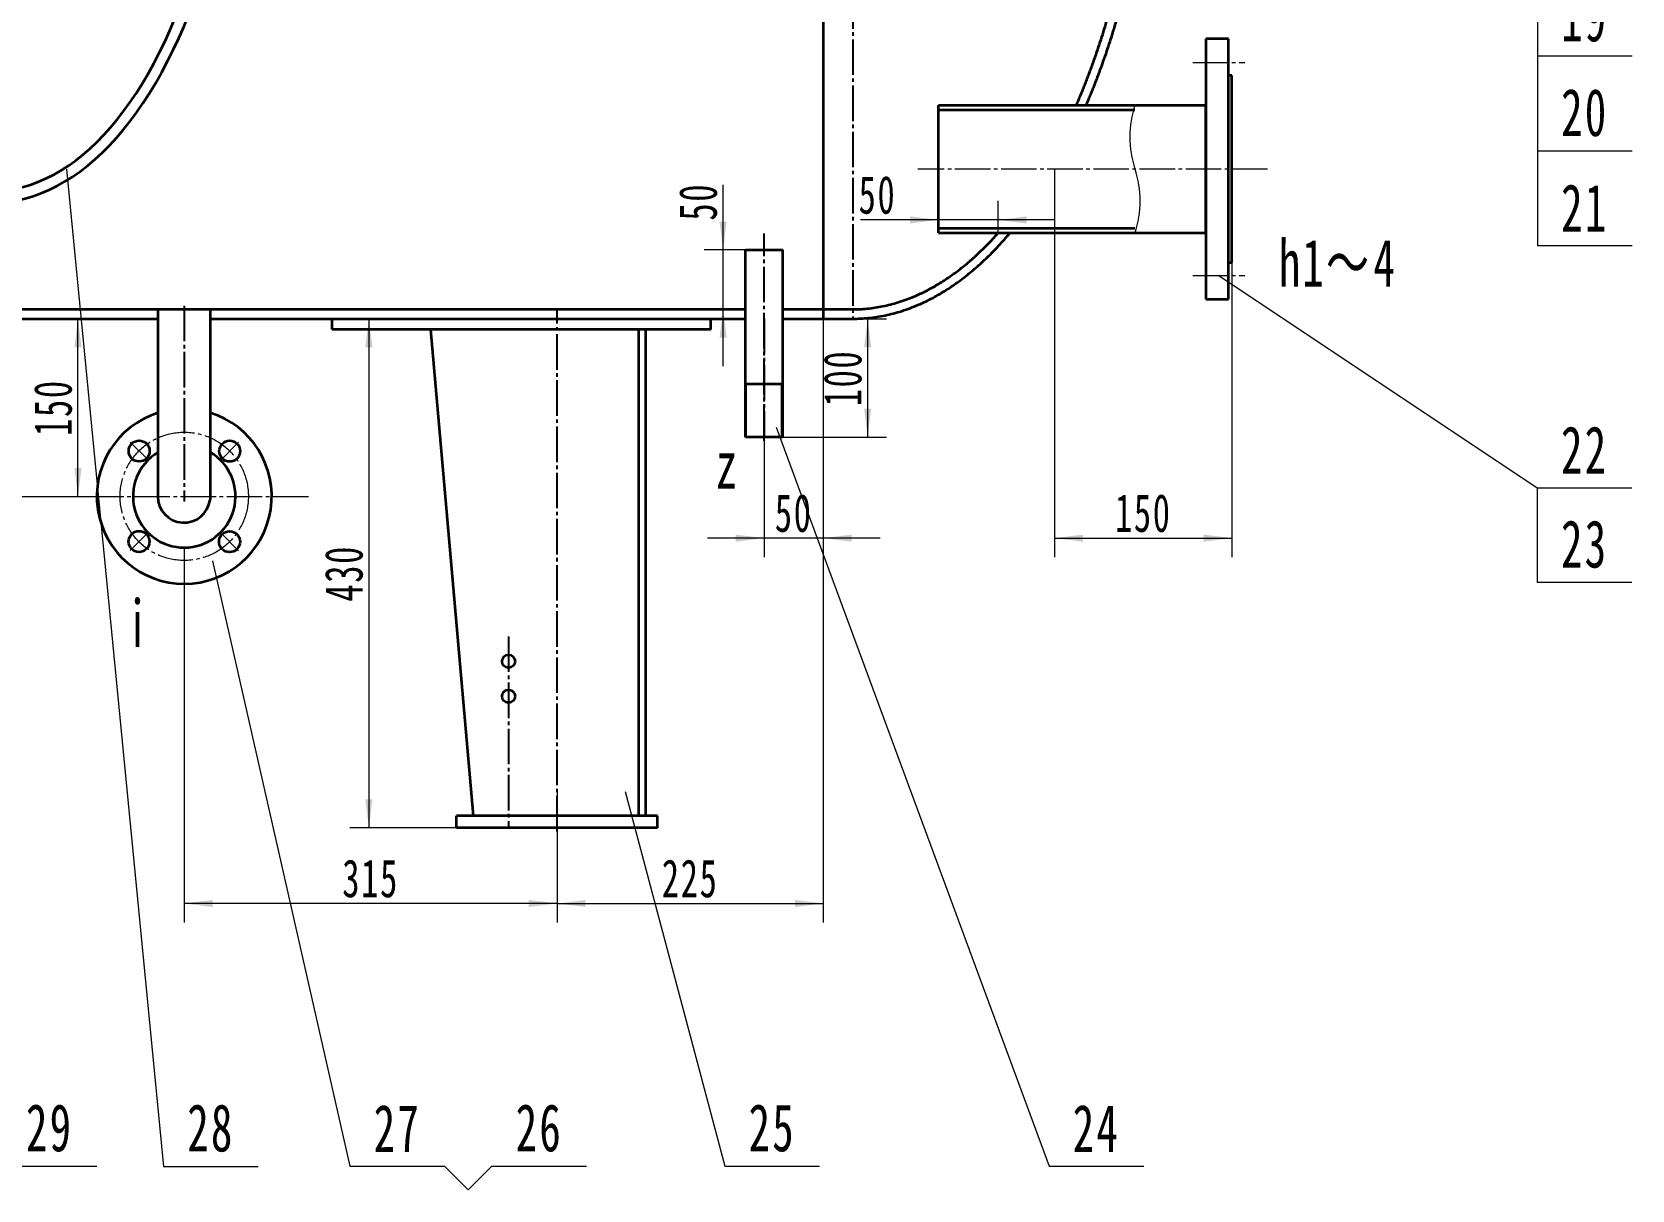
# Model space of a CAD drawing. Header units: millimetres. Extents: x -3364 to 3364, y -2376 to 2376.
# Drawn here: x -1646 to -294, y -18 to 960 of the extents above; entities that cross this region are included whole.
import ezdxf

# ---------------------------------------------------------------- set-up
doc = ezdxf.new("R2010")
doc.units = ezdxf.units.MM
doc.linetypes.add('EB_DASHDOT', pattern=[39, 30, -3, 3, -3])
doc.layers.get('0').update_dxf_attribs({"lineweight": 35})
for name, color, linetype, lineweight in [('CAXA0', 4, 'Continuous', 35), ('CAXA1', 1, 'EB_DASHDOT', 25), ('CAXA4', 3, 'Continuous', 25), ('CDR_DWG3', 1, 'EB_DASHDOT', 0), ('CDR_TEXT', 7, 'Continuous', 0), ('尺寸线层', 3, 'Continuous', 18), ('细实线层', 7, 'Continuous', 18)]:
    doc.layers.add(name, color=color, linetype=linetype, lineweight=lineweight)
doc.styles.add('标准', font='', dxfattribs={"width": 0.667})
doc.styles.get('标准').set_extended_font_data('宋体')
doc.dimstyles.new('标准', dxfattribs={"dimscale": 8, "dimtxt": 4, "dimasz": 3, "dimexe": 2, "dimexo": 0, "dimtad": 1, "dimdec": 0, "dimdsep": 46, "dimtxsty": '标准', "dimblk": '_CAXARROW', "dimcen": 0, "dimdle": 6, "dimadec": 0, "dimazin": 2, "dimtfac": 0.707107, "dimtdec": 0, "dimtmove": 2, "dimatfit": 3, "dimfxl": 1, "dimfrac": 2, "dimtolj": 1, "dimtzin": 0, "dimarcsym": 1})

# ---------------------------------------------------------------- blocks, each defined once
blk = doc.blocks.new('*X14')
at = {"layer": '细实线层', "lineweight": 18}
h = blk.add_hatch(color=0, dxfattribs=at)
edge = h.paths.add_edge_path(flags=0)
edge.add_arc((0, 0), 0, 0, 360)
at = {"layer": '细实线层', "color": 0}
for p, q in [((0, 0), (81.9, -842.4)), ((81.9, -842.4), (161.9, -842.4))]:
    blk.add_line(p, q, dxfattribs=at)
at = {"layer": '细实线层', "color": 0, "lineweight": 18, "insert": (121.9, -830.4), "char_height": 40, "width": 136, "attachment_point": 8, "line_spacing_factor": 1.15057, "style": '标准'}
blk.add_mtext('\\T1.1;28', dxfattribs=at)
blk = doc.blocks.new('*X15')
at = {"layer": '细实线层', "lineweight": 18}
h = blk.add_hatch(color=0, dxfattribs=at)
edge = h.paths.add_edge_path(flags=0)
edge.add_arc((0, 0), 0, 0, 360)
at = {"layer": '细实线层', "color": 0}
for p, q in [((0, 0), (188.7, -23.9)), ((188.7, -23.9), (268.7, -23.9)), ((188.7, -23.9), (188.7, -103.9)), ((268.7, -103.9), (188.7, -103.9)), ((188.7, -103.9), (188.7, -183.9)), ((268.7, -183.9), (188.7, -183.9)), ((188.7, -183.9), (188.7, -263.9)), ((268.7, -263.9), (188.7, -263.9)), ((188.7, -263.9), (188.7, -343.9)), ((268.7, -343.9), (188.7, -343.9)), ((188.7, -343.9), (188.7, -423.9)), ((268.7, -423.9), (188.7, -423.9))]:
    blk.add_line(p, q, dxfattribs=at)
at = {"layer": '细实线层', "color": 0, "lineweight": 18, "char_height": 40, "width": 136, "attachment_point": 8, "line_spacing_factor": 1.15057, "style": '标准'}
for s, insert in [('\\T1.1;16', (228.7, -11.9)), ('\\T1.1;17', (228.7, -91.9)), ('\\T1.1;18', (228.7, -171.9)), ('\\T1.1;19', (228.7, -251.9)), ('\\T1.1;20', (228.7, -331.9)), ('\\T1.1;21', (228.7, -411.9))]:
    blk.add_mtext(s, dxfattribs=dict(at, insert=insert))
blk = doc.blocks.new('*X16')
at = {"layer": '细实线层', "lineweight": 18}
h = blk.add_hatch(color=0, dxfattribs=at)
edge = h.paths.add_edge_path(flags=0)
edge.add_arc((0, 0), 0, 0, 360)
at = {"layer": '细实线层', "color": 0}
for p, q in [((0, 0), (269, -179.3)), ((269, -179.3), (349, -179.3)), ((269, -179.3), (269, -259.3)), ((349, -259.3), (269, -259.3))]:
    blk.add_line(p, q, dxfattribs=at)
at = {"layer": '细实线层', "color": 0, "lineweight": 18, "char_height": 40, "width": 136, "attachment_point": 8, "line_spacing_factor": 1.15057, "style": '标准'}
for s, insert in [('\\T1.1;22', (309, -167.3)), ('\\T1.1;23', (309, -247.3))]:
    blk.add_mtext(s, dxfattribs=dict(at, insert=insert))
blk = doc.blocks.new('*X17')
at = {"layer": '细实线层', "lineweight": 18}
h = blk.add_hatch(color=0, dxfattribs=at)
edge = h.paths.add_edge_path(flags=0)
edge.add_arc((0, 0), 0, 0, 360)
at = {"layer": '细实线层', "color": 0}
for p, q in [((0, 0), (230.5, -624.2)), ((230.5, -624.2), (310.5, -624.2))]:
    blk.add_line(p, q, dxfattribs=at)
at = {"layer": '细实线层', "color": 0, "lineweight": 18, "insert": (270.5, -612.2), "char_height": 40, "width": 136, "attachment_point": 8, "line_spacing_factor": 1.15057, "style": '标准'}
blk.add_mtext('\\T1.1;24', dxfattribs=at)
blk = doc.blocks.new('*X18')
at = {"layer": '细实线层', "lineweight": 18}
h = blk.add_hatch(color=0, dxfattribs=at)
edge = h.paths.add_edge_path(flags=0)
edge.add_arc((0, 0), 0, 0, 360)
at = {"layer": '细实线层', "color": 0}
for p, q in [((0, 0), (84.2, -316.7)), ((84.2, -316.7), (164.2, -316.7))]:
    blk.add_line(p, q, dxfattribs=at)
at = {"layer": '细实线层', "color": 0, "lineweight": 18, "insert": (124.2, -304.7), "char_height": 40, "width": 136, "attachment_point": 8, "line_spacing_factor": 1.15057, "style": '标准'}
blk.add_mtext('\\T1.1;25', dxfattribs=at)
blk = doc.blocks.new('*X19')
at = {"layer": '细实线层', "lineweight": 18}
h = blk.add_hatch(color=0, dxfattribs=at)
edge = h.paths.add_edge_path(flags=0)
edge.add_arc((0, 0), 0, 0, 360)
at = {"layer": '细实线层', "color": 0}
for p, q in [((0, 0), (116, -511.4)), ((116, -511.4), (196, -511.4)), ((196, -511.4), (216, -531.4)), ((236, -511.4), (216, -531.4)), ((236, -511.4), (316, -511.4))]:
    blk.add_line(p, q, dxfattribs=at)
at = {"layer": '细实线层', "color": 0, "lineweight": 18, "char_height": 40, "width": 136, "attachment_point": 8, "line_spacing_factor": 1.15057, "style": '标准'}
for s, insert in [('\\T1.1;26', (276, -499.4)), ('\\T1.1;27', (156, -499.4))]:
    blk.add_mtext(s, dxfattribs=dict(at, insert=insert))
blk = doc.blocks.new('*X25')
at = {"layer": '细实线层', "lineweight": 18}
h = blk.add_hatch(color=0, dxfattribs=at)
edge = h.paths.add_edge_path(flags=0)
edge.add_arc((0, 0), 0, 0, 360)
at = {"layer": '细实线层', "color": 0}
for p, q in [((0, 0), (46.9, -818.3)), ((46.9, -818.3), (126.9, -818.3))]:
    blk.add_line(p, q, dxfattribs=at)
at = {"layer": '细实线层', "color": 0, "lineweight": 18, "insert": (86.9, -806.3), "char_height": 40, "width": 136, "attachment_point": 8, "line_spacing_factor": 1.15057, "style": '标准'}
blk.add_mtext('\\T1.1;29', dxfattribs=at)
blk = doc.blocks.new('*X53')
at = {"layer": '尺寸线层', "linetype": 'Continuous', "transparency": 16777216}
for points in [[(-1202.2, 224.3), (-1178.2, 227.3), (-1178.2, 221.3)], [(-977.2, 224.3), (-1001.2, 227.3), (-1001.2, 221.3)]]:
    blk.add_hatch(color=0, dxfattribs=at).paths.add_polyline_path(points, flags=0)
at = {"layer": '尺寸线层', "color": 0, "linetype": 'Continuous', "transparency": 16777216}
for p, q in [((-977.2, 726.2), (-977.2, 208.3)), ((-1202.2, 298.2), (-1202.2, 208.3)), ((-1202.2, 224.3), (-977.2, 224.3))]:
    blk.add_line(p, q, dxfattribs=at)
at = {"layer": '尺寸线层', "color": 0, "transparency": 16777216, "insert": (-1089.7, 245.3), "char_height": 32, "width": 90.261, "attachment_point": 5, "line_spacing_factor": 1.15057, "style": '标准'}
blk.add_mtext('\\T1.1;225', dxfattribs=at)
blk = doc.blocks.new('_CAXARROW')
blk.add_hatch(color=0).paths.add_polyline_path([(0, 0), (-1, 0.125), (-1, -0.125)], flags=0)
blk = doc.blocks.new('*X64')
at = {"layer": '尺寸线层', "linetype": 'Continuous', "transparency": 16777216}
for points in [[(-1027.2, 532.9), (-1051.2, 529.9), (-1051.2, 535.9)], [(-977.2, 532.9), (-953.2, 529.9), (-953.2, 535.9)]]:
    blk.add_hatch(color=0, dxfattribs=at).paths.add_polyline_path(points, flags=0)
at = {"layer": '尺寸线层', "color": 0, "linetype": 'Continuous', "transparency": 16777216}
for p, q in [((-977.2, 696.2), (-977.2, 516.9)), ((-1027.2, 615.2), (-1027.2, 516.9)), ((-929.2, 532.9), (-1075.2, 532.9))]:
    blk.add_line(p, q, dxfattribs=at)
at = {"layer": '尺寸线层', "color": 0, "transparency": 16777216, "insert": (-1002.2, 553.9), "char_height": 32, "width": 64, "attachment_point": 5, "line_spacing_factor": 1.15057, "style": '标准'}
blk.add_mtext('\\T1.1;50', dxfattribs=at)
blk = doc.blocks.new('*X65')
at = {"layer": '尺寸线层', "linetype": 'Continuous', "transparency": 16777216}
for points in [[(-781.8, 532.9), (-757.8, 535.9), (-757.8, 529.9)], [(-631.9, 532.9), (-655.9, 535.9), (-655.9, 529.9)]]:
    blk.add_hatch(color=0, dxfattribs=at).paths.add_polyline_path(points, flags=0)
at = {"layer": '尺寸线层', "color": 0, "linetype": 'Continuous', "transparency": 16777216}
for p, q in [((-781.8, 844.7), (-781.8, 516.9)), ((-631.9, 844.7), (-631.9, 516.9)), ((-781.8, 532.9), (-631.9, 532.9))]:
    blk.add_line(p, q, dxfattribs=at)
at = {"layer": '尺寸线层', "color": 0, "transparency": 16777216, "insert": (-706.8, 553.9), "char_height": 32, "width": 87.178, "attachment_point": 5, "line_spacing_factor": 1.15057, "style": '标准'}
blk.add_mtext('\\T1.1;150', dxfattribs=at)
blk = doc.blocks.new('*X72')
at = {"layer": '尺寸线层', "linetype": 'Continuous', "transparency": 16777216}
for points in [[(-939.7, 718.2), (-942.7, 694.2), (-936.7, 694.2)], [(-939.7, 618.2), (-942.7, 642.2), (-936.7, 642.2)]]:
    blk.add_hatch(color=0, dxfattribs=at).paths.add_polyline_path(points, flags=0)
at = {"layer": '尺寸线层', "color": 0, "linetype": 'Continuous', "transparency": 16777216}
for p, q in [((-977.2, 718.2), (-923.7, 718.2)), ((-939.7, 618.2), (-939.7, 718.2)), ((-1027.2, 618.2), (-923.7, 618.2))]:
    blk.add_line(p, q, dxfattribs=at)
at = {"layer": '尺寸线层', "color": 0, "transparency": 16777216, "insert": (-960.7, 668.2), "char_height": 32, "width": 87.178, "attachment_point": 5, "rotation": 90, "line_spacing_factor": 1.15057, "style": '标准'}
blk.add_mtext('\\T1.1;100', dxfattribs=at)
blk = doc.blocks.new('*X87')
at = {"layer": '尺寸线层', "linetype": 'Continuous', "transparency": 16777216}
for points in [[(-1607, 718.2), (-1610, 694.2), (-1604, 694.2)], [(-1607, 568.2), (-1610, 592.2), (-1604, 592.2)]]:
    blk.add_hatch(color=0, dxfattribs=at).paths.add_polyline_path(points, flags=0)
at = {"layer": '尺寸线层', "color": 0, "linetype": 'Continuous', "transparency": 16777216}
for p, q in [((-1743.4, 718.2), (-1591, 718.2)), ((-1607, 568.2), (-1607, 718.2)), ((-1743.4, 568.2), (-1591, 568.2))]:
    blk.add_line(p, q, dxfattribs=at)
at = {"layer": '尺寸线层', "color": 0, "transparency": 16777216, "insert": (-1628, 643.2), "char_height": 32, "width": 87.178, "attachment_point": 5, "rotation": 90, "line_spacing_factor": 1.15057, "style": '标准'}
blk.add_mtext('\\T1.1;150', dxfattribs=at)
blk = doc.blocks.new('*X88')
at = {"layer": '尺寸线层', "linetype": 'Continuous', "transparency": 16777216}
for points in [[(-1517.2, 224.3), (-1493.2, 221.3), (-1493.2, 227.3)], [(-1202.2, 224.3), (-1226.2, 221.3), (-1226.2, 227.3)]]:
    blk.add_hatch(color=0, dxfattribs=at).paths.add_polyline_path(points, flags=0)
at = {"layer": '尺寸线层', "color": 0, "linetype": 'Continuous', "transparency": 16777216}
for p, q in [((-1517.2, 524.8), (-1517.2, 208.3)), ((-1202.2, 318.2), (-1202.2, 208.3)), ((-1202.2, 224.3), (-1517.2, 224.3))]:
    blk.add_line(p, q, dxfattribs=at)
at = {"layer": '尺寸线层', "color": 0, "transparency": 16777216, "insert": (-1359.7, 245.3), "char_height": 32, "width": 89.787, "attachment_point": 5, "line_spacing_factor": 1.15057, "style": '标准'}
blk.add_mtext('\\T1.1;315', dxfattribs=at)
blk = doc.blocks.new('*X99')
at = {"layer": '尺寸线层', "linetype": 'Continuous', "transparency": 16777216}
for points in [[(-1361.2, 718.2), (-1358.2, 694.2), (-1364.2, 694.2)], [(-1361.2, 288.2), (-1358.2, 312.2), (-1364.2, 312.2)]]:
    blk.add_hatch(color=0, dxfattribs=at).paths.add_polyline_path(points, flags=0)
at = {"layer": '尺寸线层', "color": 0, "linetype": 'Continuous', "transparency": 16777216}
for p, q in [((-1392.2, 718.2), (-1345.2, 718.2)), ((-1361.2, 718.2), (-1361.2, 288.2)), ((-1287.2, 288.2), (-1377.2, 288.2))]:
    blk.add_line(p, q, dxfattribs=at)
at = {"layer": '尺寸线层', "color": 0, "transparency": 16777216, "insert": (-1382.2, 503.2), "char_height": 32, "width": 91.921, "attachment_point": 5, "rotation": 90, "line_spacing_factor": 1.15057, "style": '标准'}
blk.add_mtext('\\T1.1;430', dxfattribs=at)
blk = doc.blocks.new('*X113')
at = {"layer": '尺寸线层', "linetype": 'Continuous', "transparency": 16777216}
for points in [[(-1061.9, 776.3), (-1064.9, 800.3), (-1058.9, 800.3)], [(-1061.9, 726.2), (-1064.9, 702.2), (-1058.9, 702.2)]]:
    blk.add_hatch(color=0, dxfattribs=at).paths.add_polyline_path(points, flags=0)
at = {"layer": '尺寸线层', "color": 0, "linetype": 'Continuous', "transparency": 16777216}
for p, q in [((-1061.9, 678.2), (-1061.9, 831.4)), ((-1043, 776.3), (-1077.9, 776.3)), ((-1043, 726.2), (-1077.9, 726.2))]:
    blk.add_line(p, q, dxfattribs=at)
at = {"layer": '尺寸线层', "color": 0, "transparency": 16777216, "insert": (-1082.9, 817.1), "char_height": 32, "width": 64, "attachment_point": 5, "rotation": 90, "line_spacing_factor": 1.15057, "style": '标准'}
blk.add_mtext('\\T1.1;50', dxfattribs=at)
blk = doc.blocks.new('*X114')
at = {"layer": '尺寸线层', "linetype": 'Continuous', "transparency": 16777216}
for points in [[(-879.9, 801.7), (-903.9, 798.7), (-903.9, 804.7)], [(-829.4, 801.7), (-805.4, 798.7), (-805.4, 804.7)]]:
    blk.add_hatch(color=0, dxfattribs=at).paths.add_polyline_path(points, flags=0)
at = {"layer": '尺寸线层', "color": 0, "linetype": 'Continuous', "transparency": 16777216}
for p, q in [((-879.9, 790.7), (-879.9, 817.7)), ((-829.4, 790.7), (-829.4, 817.7)), ((-781.4, 801.7), (-945.7, 801.7))]:
    blk.add_line(p, q, dxfattribs=at)
at = {"layer": '尺寸线层', "color": 0, "transparency": 16777216, "insert": (-931.4, 822.7), "char_height": 32, "width": 64, "attachment_point": 5, "line_spacing_factor": 1.15057, "style": '标准'}
blk.add_mtext('\\T1.1;50', dxfattribs=at)

msp = doc.modelspace()

# ---------------------------------------------------------------- linework, layer by layer
at = {"linetype": 'Continuous', "lineweight": 0}
for p, q in [((-1042, 618.2), (-1042, 663.1)), ((-1012.5, 618.2), (-1012.5, 663.1))]:
    msp.add_line(p, q, dxfattribs=at)
at = {"layer": 'CAXA0', "linetype": 'Continuous', "lineweight": 35}
for p, q in [((-977.2, 1734.2), (-977.2, 718.2)), ((-634.9, 954.7), (-653.9, 954.7)), ((-653.9, 954.7), (-653.9, 734.7)), ((-634.9, 734.7), (-634.9, 954.7)), ((-631.9, 923.7), (-634.9, 923.7)), ((-631.9, 765.7), (-631.9, 923.7)), ((-879.9, 790.7), (-879.9, 898.7)), ((-879.9, 898.7), (-653.9, 898.7)), ((-879.9, 894.7), (-713.9, 894.7)), ((-653.9, 790.7), (-653.9, 898.7)), ((-631.9, 844.7), (-631.9, 895.2)), ((-879.9, 794.7), (-713.9, 794.7)), ((-879.9, 790.7), (-653.9, 790.7)), ((-1043, 717.8), (-1043, 776.3)), ((-1043, 776.3), (-1011.5, 776.3)), ((-1011.5, 717.8), (-1011.5, 776.3)), ((-634.9, 765.7), (-631.9, 765.7)), ((-653.9, 734.7), (-634.9, 734.7)), ((-1740.4, 726.2), (-1043, 726.2)), ((-1740.4, 718.2), (-1539.6, 718.2)), ((-1539.6, 726.2), (-1539.6, 568.2)), ((-1495.2, 726.2), (-1495.2, 565.3)), ((-1495.2, 718.2), (-1043, 718.2)), ((-1392.2, 709.2), (-1392.2, 718.2)), ((-1072.2, 709.2), (-1072.2, 718.2)), ((-1043, 618.2), (-1043, 717.8)), ((-1011.5, 726.2), (-952.2, 726.2)), ((-1011.5, 718.2), (-952.2, 718.2)), ((-1011.5, 618.2), (-1011.5, 717.8)), ((-1072.2, 709.2), (-1392.2, 709.2)), ((-1309, 709.2), (-1273.2, 298.2)), ((-1133.2, 298.2), (-1133.2, 709.2)), ((-1127.2, 298.2), (-1127.2, 709.2)), ((-1042, 663.1), (-1012.5, 663.1)), ((-1011.5, 618.2), (-1043, 618.2)), ((-1287.2, 288.2), (-1287.2, 298.2)), ((-1117.2, 298.2), (-1287.2, 298.2)), ((-1117.2, 288.2), (-1117.2, 298.2)), ((-1117.2, 288.2), (-1287.2, 288.2))]:
    msp.add_line(p, q, dxfattribs=at)
for centre, radius in [((-1555.3, 606.5), 8.86), ((-1478.8, 606.4), 8.86), ((-1555.4, 530), 8.86), ((-1478.9, 529.9), 8.86), ((-1243.2, 428.9), 5.5), ((-1243.2, 399.3), 5.5)]:
    msp.add_circle(centre, radius, dxfattribs=at)
for centre, radius, start, end in [((-1517.2, 568.2), 73.9, 107.6038, 72.6885), ((-1517.2, 568.2), 43.3, 121.0316, 59.5214), ((-1517.4, 568.2), 22.2, 180, 352.6984)]:
    msp.add_arc(centre, radius, start, end, dxfattribs=at)
for major_axis, ratio in [((0, -410), 0.512195), ((0, -400), 0.5)]:
    msp.add_ellipse((-1679.4, 1226.2), major_axis=major_axis, ratio=ratio, start_param=0, end_param=3.141593, dxfattribs=at)
for points, weights, knots in [([(-763.3, 898.7), (-747.7, 934.8), (-727.8, 1003.8), (-721.6, 1033.2)], [0.756849323285, 0.75, 0.75, 0.753047062287], [0, 0, 0, 5593.885817, 9324.930333, 9324.930333, 9324.930333]), ([(-755, 898.7), (-740.2, 933.1), (-720.2, 1001.7), (-713.6, 1033.2)], [0.75590354654, 0.75, 0.75, 0.753371171797], [0, 0, 0, 5279.926809, 9269.825323, 9269.825323, 9269.825323])]:
    msp.add_rational_spline(points, weights, degree=2, knots=knots, dxfattribs=at)
for points, weights in [([(-952.2, 718.2), (-880.7, 718.2), (-819.4, 790.7)], [1, 0.862025132593, 0.80019852133]), ([(-952.2, 726.2), (-886.6, 726.2), (-829.4, 790.7)], [1, 0.868345038349, 0.806022192407])]:
    msp.add_rational_spline(points, weights, degree=2, dxfattribs=at)
at = {"layer": 'CAXA1', "linetype": 'EB_DASHDOT', "lineweight": 25}
for p, q in [((-952.2, 1734.2), (-952.2, 718.2)), ((-1027.2, 615.2), (-1027.2, 790.1)), ((-1517.4, 729.2), (-1517.4, 563.8)), ((-1202.2, 285.2), (-1202.2, 726.2)), ((-1243.2, 449.9), (-1243.2, 288.2))]:
    msp.add_line(p, q, dxfattribs=at)
at = {"layer": 'CAXA1'}
msp.add_line((-1027.2, 718.2), (-1027.2, 618.2), dxfattribs=at)
at = {"layer": 'CAXA4', "linetype": 'Continuous', "lineweight": 25}
for p, q in [((-1043, 668), (-1043, 655.2)), ((-1011.5, 668), (-1011.5, 655.2))]:
    msp.add_line(p, q, dxfattribs=at)
at = {"layer": 'CDR_DWG3', "linetype": 'EB_DASHDOT', "lineweight": 0}
for p, q in [((-664.9, 934.7), (-620.9, 934.7)), ((-602, 844.7), (-897.4, 844.7)), ((-664.9, 754.7), (-620.9, 754.7)), ((-1547.8, 598.9), (-1562.8, 614)), ((-1486.3, 598.8), (-1471.3, 613.9)), ((-2027.3, 568.2), (-1411.4, 568.2)), ((-1547.9, 537.5), (-1562.9, 522.4)), ((-1486.4, 537.4), (-1471.4, 522.3))]:
    msp.add_line(p, q, dxfattribs=at)
msp.add_circle((-1517.2, 568.2), 54.2, dxfattribs=at)
at = {"layer": 'CDR_TEXT', "linetype": 'Continuous', "lineweight": 0}
for centre, start, end in [((-631.8, 871.7), 161.79, 198.21), ((-795.9, 817.7), 341.79, 18.21)]:
    msp.add_arc(centre, 86.4, start, end, dxfattribs=at)

# ---------------------------------------------------------------- block references
at = {"layer": '细实线层'}
for name, p in [('*X15', (-562.5, 1203.8)), ('*X14', (-1616.6, 844.6)), ('*X25', (-1717.9, 820.6)), ('*X16', (-642.9, 754.7)), ('*X17', (-1017, 626.5)), ('*X19', (-1493.2, 513.7)), ('*X18', (-1144.6, 319))]:
    msp.add_blockref(name, p, dxfattribs=at)

# ---------------------------------------------------------------- texts
at = {"layer": 'CDR_TEXT', "linetype": 'Continuous', "lineweight": 25, "insert": (-592.4, 785.4), "char_height": 40.01, "width": 196.093, "attachment_point": 1, "style": '标准'}
msp.add_mtext('\\T1.1;h1～4', dxfattribs=at)
at = {"layer": 'CDR_TEXT', "linetype": 'Continuous', "lineweight": 0, "char_height": 40, "attachment_point": 1, "style": '标准'}
for s, insert, width in [('\\T1.1;z', (-1068.3, 614.8), 28.933), ('\\T1.1;i', (-1565.8, 480.9), 23.022)]:
    msp.add_mtext(s, dxfattribs=dict(at, insert=insert, width=width))

# ---------------------------------------------------------------- dimensions: what is measured, and where the dimension line sits
at = {"layer": '尺寸线层'}
dim = msp.add_linear_dim(base=(-1061.9, 776.3), p1=(-1043, 726.2), p2=(-1043, 776.3), angle=90, dimstyle='标准', override={"dimsah": 1, "dimtfill": 1, "dimtzin": 0}, dxfattribs=at)
dim.commit()
dim.dimension.update_dxf_attribs({"geometry": '*X113', "text_midpoint": (-1082.9, 817.1), "dimtype": 160})
dim = msp.add_linear_dim(base=(-879.8636, 801.7191), p1=(-829.4013, 790.6742), p2=(-879.8636, 790.6742), dimstyle='标准', override={"dimsah": 1, "dimtfill": 1, "dimtzin": 0}, dxfattribs=at)
dim.commit()
dim.dimension.update_dxf_attribs({"geometry": '*X114', "text_midpoint": (-931.3961, 822.7191), "dimtype": 160})
for base, p1, p2, picture, middle in [((-631.9, 532.9), (-781.8, 844.7), (-631.9, 844.7), '*X65', (-706.8, 553.9)), ((-977.2, 224.3), (-1202.2, 298.2), (-977.2, 726.2), '*X53', (-1089.7, 245.3)), ((-1517.2, 224.3), (-1202.2, 318.2), (-1517.2, 524.8), '*X88', (-1359.7, 245.3))]:
    dim = msp.add_linear_dim(base=base, p1=p1, p2=p2, dimstyle='标准', override={"dimsah": 1, "dimtfac": 1, "dimtfill": 1, "dimtzin": 0}, dxfattribs=at)
    dim.commit()
    dim.dimension.update_dxf_attribs({"geometry": picture, "text_midpoint": middle})
for base, p1, p2, text, picture, middle in [((-1607, 718.2), (-1743.4, 568.2), (-1743.4, 718.2), '150', '*X87', (-1628, 643.2)), ((-939.7, 718.2), (-1027.2, 618.2), (-977.2, 718.2), '100', '*X72', (-960.7, 668.2))]:
    dim = msp.add_linear_dim(base=base, p1=p1, p2=p2, angle=90, text=text, dimstyle='标准', override={"dimsah": 1, "dimtfill": 1}, dxfattribs=at)
    dim.commit()
    dim.dimension.update_dxf_attribs({"geometry": picture, "text_midpoint": middle})
dim = msp.add_linear_dim(base=(-1361.2, 288.2), p1=(-1392.2, 718.2), p2=(-1287.2, 288.2), angle=270, dimstyle='标准', override={"dimsah": 1, "dimtfill": 1, "dimtzin": 0}, dxfattribs=at)
dim.commit()
dim.dimension.update_dxf_attribs({"geometry": '*X99', "text_midpoint": (-1382.2, 503.2)})
dim = msp.add_linear_dim(base=(-1027.2, 532.9), p1=(-977.2, 696.2), p2=(-1027.2, 615.2), text='50', dimstyle='标准', override={"dimsah": 1, "dimtfill": 1}, dxfattribs=at)
dim.commit()
dim.dimension.update_dxf_attribs({"geometry": '*X64', "text_midpoint": (-1002.2, 553.9)})

doc.saveas('drawing.dxf')
